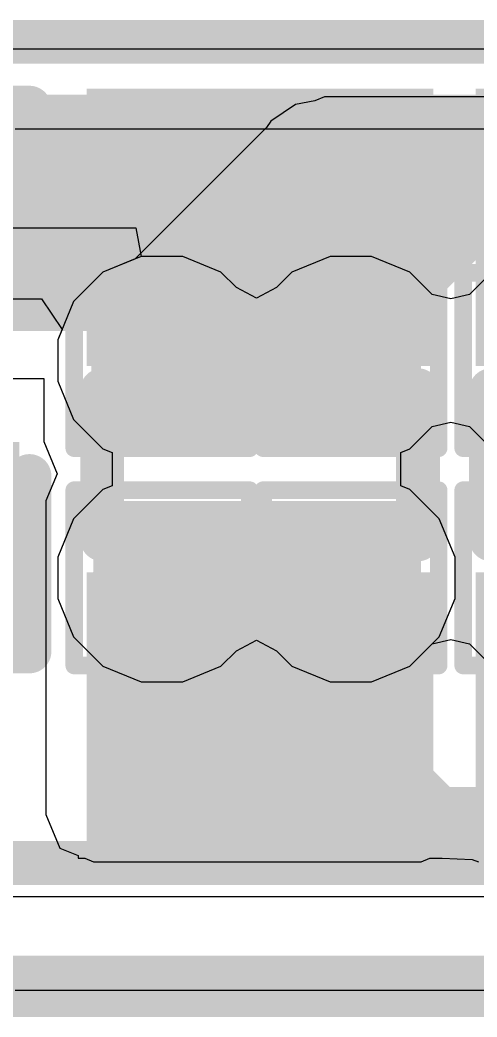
# Model space of a CAD drawing. Header units: inches. Extents: x -6 to 283, y -12 to 154.
# Drawn here: x 20.825 to 22.149, y -11.729 to -8.841 of the extents above; entities that cross this region are included whole.
import ezdxf

# ---------------------------------------------------------------- set-up
doc = ezdxf.new("R2010")
doc.units = ezdxf.units.IN
for name, color, linetype in [('Board Outline', 216, 'Continuous'), ('Bottom Layer', 5, 'Continuous'), ('Bottom Overlay', 54, 'Continuous'), ('Drill Drawing', 1, 'Continuous'), ('GND-1', 16, 'Continuous'), ('GND-2', 90, 'Continuous'), ('GND-3', 216, 'Continuous'), ('GND-4', 54, 'Continuous'), ('PWR-1', 156, 'Continuous'), ('PWR-2', 130, 'Continuous'), ('Signal L1', 76, 'Continuous'), ('Signal L2', 6, 'Continuous'), ('Top Layer', 1, 'Continuous'), ('Top Overlay', 2, 'Continuous'), ('Top Paste', 8, 'Continuous'), ('Top Solder', 216, 'Continuous'), ('Via Holes', 16, 'Continuous')]:
    doc.layers.add(name, color=color, linetype=linetype)

# ---------------------------------------------------------------- blocks, each defined once
blk = doc.blocks.new('0630CDMCCDS_3R3MC_B_181')
at = {"layer": 'Bottom Overlay'}
blk.add_lwpolyline([(3.4999, 3.3, 0.127, 0.127, 0), (-3.4901, 3.3, 0.127, 0.127, 0)], format="xyseb", dxfattribs=at)
blk = doc.blocks.new('IND_0603__1608_M_______196')
at = {"layer": 'Top Layer'}
for points in [[(-1, 0.4), (-0.4, 0.4), (-0.4, -0.4), (-1, -0.4)], [(0.4, 0.4), (1, 0.4), (1, -0.4), (0.4, -0.4)]]:
    blk.add_hatch(color=1, dxfattribs=at).paths.add_polyline_path(points)
at = {"layer": 'Top Paste'}
for points in [[(-1, 0.4), (-0.4, 0.4), (-0.4, -0.4), (-1, -0.4)], [(0.4, 0.4), (1, 0.4), (1, -0.4), (0.4, -0.4)]]:
    blk.add_hatch(color=8, dxfattribs=at).paths.add_polyline_path(points)
at = {"layer": 'Top Solder'}
for points in [[(-1.1016, 0.5016), (-0.2984, 0.5016), (-0.2984, -0.5016), (-1.1016, -0.5016)], [(0.2984, 0.5016), (1.1016, 0.5016), (1.1016, -0.5016), (0.2984, -0.5016)]]:
    blk.add_hatch(color=216, dxfattribs=at).paths.add_polyline_path(points)
at = {"layer": 'Top Overlay'}
for points in [[(-0.2032, 0.4572, 0.127, 0.127, 0), (0.2286, 0.4572, 0.127, 0.127, 0)], [(-0.2032, -0.4572, 0.127, 0.127, 0), (0.2286, -0.4572, 0.127, 0.127, 0)]]:
    blk.add_lwpolyline(points, format="xyseb", dxfattribs=at)
for points in [[(-0.2349, 0.4572, 0.0635, 0.0635, 1), (-0.1714, 0.4572, 0.0635, 0.0635, 1)], [(0.1968, 0.4572, 0.0635, 0.0635, 1), (0.2604, 0.4572, 0.0635, 0.0635, 1)], [(-0.2349, -0.4572, 0.0635, 0.0635, 1), (-0.1714, -0.4572, 0.0635, 0.0635, 1)], [(0.1968, -0.4572, 0.0635, 0.0635, 1), (0.2604, -0.4572, 0.0635, 0.0635, 1)]]:
    blk.add_lwpolyline(points, format="xyseb", close=True, dxfattribs=at)
blk = doc.blocks.new('IND_0603__1608_M_______197')
at = {"layer": 'Top Layer'}
for points in [[(-1, 0.4), (-0.4, 0.4), (-0.4, -0.4), (-1, -0.4)], [(0.4, 0.4), (1, 0.4), (1, -0.4), (0.4, -0.4)]]:
    blk.add_hatch(color=1, dxfattribs=at).paths.add_polyline_path(points)
at = {"layer": 'Top Paste'}
for points in [[(-1, 0.4), (-0.4, 0.4), (-0.4, -0.4), (-1, -0.4)], [(0.4, 0.4), (1, 0.4), (1, -0.4), (0.4, -0.4)]]:
    blk.add_hatch(color=8, dxfattribs=at).paths.add_polyline_path(points)
at = {"layer": 'Top Solder'}
for points in [[(-1.1016, 0.5016), (-0.2984, 0.5016), (-0.2984, -0.5016), (-1.1016, -0.5016)], [(0.2984, 0.5016), (1.1016, 0.5016), (1.1016, -0.5016), (0.2984, -0.5016)]]:
    blk.add_hatch(color=216, dxfattribs=at).paths.add_polyline_path(points)
at = {"layer": 'Top Overlay'}
for points in [[(-0.2032, 0.4572, 0.127, 0.127, 0), (0.2286, 0.4572, 0.127, 0.127, 0)], [(-0.2032, -0.4572, 0.127, 0.127, 0), (0.2286, -0.4572, 0.127, 0.127, 0)]]:
    blk.add_lwpolyline(points, format="xyseb", dxfattribs=at)
for points in [[(-0.2349, 0.4572, 0.0635, 0.0635, 1), (-0.1714, 0.4572, 0.0635, 0.0635, 1)], [(0.1968, 0.4572, 0.0635, 0.0635, 1), (0.2604, 0.4572, 0.0635, 0.0635, 1)], [(-0.2349, -0.4572, 0.0635, 0.0635, 1), (-0.1714, -0.4572, 0.0635, 0.0635, 1)], [(0.1968, -0.4572, 0.0635, 0.0635, 1), (0.2604, -0.4572, 0.0635, 0.0635, 1)]]:
    blk.add_lwpolyline(points, format="xyseb", close=True, dxfattribs=at)
blk = doc.blocks.new('C___0402_242')
at = {"layer": 'Top Layer'}
for points in [[(-0.6985, -0.3175), (-0.6985, 0.3175), (-0.2413, 0.3175), (-0.2413, -0.3175)], [(0.2413, -0.3175), (0.2413, 0.3175), (0.6985, 0.3175), (0.6985, -0.3175)]]:
    blk.add_hatch(color=1, dxfattribs=at).paths.add_polyline_path(points)
at = {"layer": 'Top Paste'}
for points in [[(-0.6985, -0.3175), (-0.6985, 0.3175), (-0.2413, 0.3175), (-0.2413, -0.3175)], [(0.2413, -0.3175), (0.2413, 0.3175), (0.6985, 0.3175), (0.6985, -0.3175)]]:
    blk.add_hatch(color=8, dxfattribs=at).paths.add_polyline_path(points)
at = {"layer": 'Top Solder'}
for points in [[(-0.7585, -0.3775), (-0.7585, 0.3775), (-0.1813, 0.3775), (-0.1813, -0.3775)], [(0.1813, -0.3775), (0.1813, 0.3775), (0.7585, 0.3775), (0.7585, -0.3775)]]:
    blk.add_hatch(color=216, dxfattribs=at).paths.add_polyline_path(points)
at = {"layer": 'Top Overlay'}
for points in [[(-0.7874, 0.4064, 0.127, 0.127, 0), (-0.2794, 0.4064, 0.127, 0.127, 0)], [(-0.7874, 0.4064, 0.127, 0.127, 0), (-0.7874, -0.4064, 0.127, 0.127, 0)], [(0.2794, 0.4064, 0.127, 0.127, 0), (0.7874, 0.4064, 0.127, 0.127, 0)], [(0.7874, 0.4064, 0.127, 0.127, 0), (0.7874, -0.4064, 0.127, 0.127, 0)], [(-0.7874, -0.4064, 0.127, 0.127, 0), (-0.2794, -0.4064, 0.127, 0.127, 0)], [(0.2794, -0.4064, 0.127, 0.127, 0), (0.7874, -0.4064, 0.127, 0.127, 0)]]:
    blk.add_lwpolyline(points, format="xyseb", dxfattribs=at)
for points in [[(-0.8191, 0.4064, 0.0635, 0.0635, 1), (-0.7556, 0.4064, 0.0635, 0.0635, 1)], [(-0.8191, 0.4064, 0.0635, 0.0635, 1), (-0.7556, 0.4064, 0.0635, 0.0635, 1)], [(-0.3111, 0.4064, 0.0635, 0.0635, 1), (-0.2477, 0.4064, 0.0635, 0.0635, 1)], [(0.2477, 0.4064, 0.0635, 0.0635, 1), (0.3111, 0.4064, 0.0635, 0.0635, 1)], [(0.7556, 0.4064, 0.0635, 0.0635, 1), (0.8191, 0.4064, 0.0635, 0.0635, 1)], [(0.7556, 0.4064, 0.0635, 0.0635, 1), (0.8191, 0.4064, 0.0635, 0.0635, 1)], [(-0.8191, -0.4064, 0.0635, 0.0635, 1), (-0.7556, -0.4064, 0.0635, 0.0635, 1)], [(-0.8191, -0.4064, 0.0635, 0.0635, 1), (-0.7556, -0.4064, 0.0635, 0.0635, 1)], [(-0.3111, -0.4064, 0.0635, 0.0635, 1), (-0.2477, -0.4064, 0.0635, 0.0635, 1)], [(0.2477, -0.4064, 0.0635, 0.0635, 1), (0.3111, -0.4064, 0.0635, 0.0635, 1)], [(0.7556, -0.4064, 0.0635, 0.0635, 1), (0.8191, -0.4064, 0.0635, 0.0635, 1)], [(0.7556, -0.4064, 0.0635, 0.0635, 1), (0.8191, -0.4064, 0.0635, 0.0635, 1)]]:
    blk.add_lwpolyline(points, format="xyseb", close=True, dxfattribs=at)

msp = doc.modelspace()

# ---------------------------------------------------------------- hatches: boundary and pattern name
at = {"layer": 'Bottom Layer'}
h = msp.add_hatch(color=5, dxfattribs=at)
edge = h.paths.add_edge_path()
edge.add_arc((21.2366, -9.8276), 0.2, 0, 360)
h = msp.add_hatch(color=5, dxfattribs=at)
edge = h.paths.add_edge_path()
edge.add_arc((21.7838, -9.8276), 0.2, 0, 360)
h = msp.add_hatch(color=5, dxfattribs=at)
edge = h.paths.add_edge_path()
edge.add_arc((21.2366, -10.457), 0.2, 0, 360)
msp.add_hatch(color=5, dxfattribs=at).paths.add_polyline_path([(21.2366, -11.1902), (21.7477, -11.1902), (21.7477, -10.2581), (21.2366, -10.2581)])
h = msp.add_hatch(color=5, dxfattribs=at)
edge = h.paths.add_edge_path()
edge.add_arc((21.7838, -10.457), 0.2, 0, 360)
at = {"layer": 'GND-1'}
h = msp.add_hatch(color=16, dxfattribs=at)
edge = h.paths.add_edge_path()
edge.add_arc((21.2366, -9.8276), 0.2, 0, 360)
h = msp.add_hatch(color=16, dxfattribs=at)
edge = h.paths.add_edge_path()
edge.add_arc((21.7838, -9.8276), 0.2, 0, 360)
h = msp.add_hatch(color=16, dxfattribs=at)
edge = h.paths.add_edge_path()
edge.add_arc((21.2366, -10.457), 0.2, 0, 360)
h = msp.add_hatch(color=16, dxfattribs=at)
edge = h.paths.add_edge_path()
edge.add_arc((21.7838, -10.457), 0.2, 0, 360)
at = {"layer": 'GND-2'}
h = msp.add_hatch(color=90, dxfattribs=at)
edge = h.paths.add_edge_path()
edge.add_arc((21.2366, -9.8276), 0.2, 0, 360)
h = msp.add_hatch(color=90, dxfattribs=at)
edge = h.paths.add_edge_path()
edge.add_arc((21.7838, -9.8276), 0.2, 0, 360)
h = msp.add_hatch(color=90, dxfattribs=at)
edge = h.paths.add_edge_path()
edge.add_arc((21.2366, -10.457), 0.2, 0, 360)
h = msp.add_hatch(color=90, dxfattribs=at)
edge = h.paths.add_edge_path()
edge.add_arc((21.7838, -10.457), 0.2, 0, 360)
at = {"layer": 'GND-3'}
h = msp.add_hatch(color=216, dxfattribs=at)
edge = h.paths.add_edge_path()
edge.add_arc((21.2366, -9.8276), 0.2, 0, 360)
h = msp.add_hatch(color=216, dxfattribs=at)
edge = h.paths.add_edge_path()
edge.add_arc((21.7838, -9.8276), 0.2, 0, 360)
h = msp.add_hatch(color=216, dxfattribs=at)
edge = h.paths.add_edge_path()
edge.add_arc((21.2366, -10.457), 0.2, 0, 360)
h = msp.add_hatch(color=216, dxfattribs=at)
edge = h.paths.add_edge_path()
edge.add_arc((21.7838, -10.457), 0.2, 0, 360)
at = {"layer": 'GND-4'}
h = msp.add_hatch(color=54, dxfattribs=at)
edge = h.paths.add_edge_path()
edge.add_arc((21.2366, -9.8276), 0.2, 0, 360)
h = msp.add_hatch(color=54, dxfattribs=at)
edge = h.paths.add_edge_path()
edge.add_arc((21.7838, -9.8276), 0.2, 0, 360)
h = msp.add_hatch(color=54, dxfattribs=at)
edge = h.paths.add_edge_path()
edge.add_arc((21.2366, -10.457), 0.2, 0, 360)
h = msp.add_hatch(color=54, dxfattribs=at)
edge = h.paths.add_edge_path()
edge.add_arc((21.7838, -10.457), 0.2, 0, 360)
at = {"layer": 'PWR-1'}
h = msp.add_hatch(color=156, dxfattribs=at)
edge = h.paths.add_edge_path()
edge.add_arc((21.2366, -9.8276), 0.2, 0, 360)
h = msp.add_hatch(color=156, dxfattribs=at)
edge = h.paths.add_edge_path()
edge.add_arc((21.7838, -9.8276), 0.2, 0, 360)
h = msp.add_hatch(color=156, dxfattribs=at)
edge = h.paths.add_edge_path()
edge.add_arc((21.2366, -10.457), 0.2, 0, 360)
h = msp.add_hatch(color=156, dxfattribs=at)
edge = h.paths.add_edge_path()
edge.add_arc((21.7838, -10.457), 0.2, 0, 360)
at = {"layer": 'PWR-2'}
h = msp.add_hatch(color=130, dxfattribs=at)
edge = h.paths.add_edge_path()
edge.add_arc((21.2366, -9.8276), 0.2, 0, 360)
h = msp.add_hatch(color=130, dxfattribs=at)
edge = h.paths.add_edge_path()
edge.add_arc((21.7838, -9.8276), 0.2, 0, 360)
h = msp.add_hatch(color=130, dxfattribs=at)
edge = h.paths.add_edge_path()
edge.add_arc((21.2366, -10.457), 0.2, 0, 360)
h = msp.add_hatch(color=130, dxfattribs=at)
edge = h.paths.add_edge_path()
edge.add_arc((21.7838, -10.457), 0.2, 0, 360)
at = {"layer": 'Signal L1'}
h = msp.add_hatch(color=76, dxfattribs=at)
edge = h.paths.add_edge_path()
edge.add_arc((21.2366, -9.8276), 0.2, 0, 360)
h = msp.add_hatch(color=76, dxfattribs=at)
edge = h.paths.add_edge_path()
edge.add_arc((21.7838, -9.8276), 0.2, 0, 360)
h = msp.add_hatch(color=76, dxfattribs=at)
edge = h.paths.add_edge_path()
edge.add_arc((21.2366, -10.457), 0.2, 0, 360)
h = msp.add_hatch(color=76, dxfattribs=at)
edge = h.paths.add_edge_path()
edge.add_arc((21.7838, -10.457), 0.2, 0, 360)
at = {"layer": 'Signal L2'}
for points in [[(22.0946, -9.4053), (21.891, -9.2016), (21.3464, -9.7462), (21.5501, -9.9499)], [(21.7076, -9.4546), (25.5573, -9.4546), (25.5573, -9.201), (21.7076, -9.201)], [(21.2573, -10.0273), (21.8046, -10.0273), (21.8046, -9.7057), (21.2573, -9.7057)]]:
    msp.add_hatch(color=6, dxfattribs=at).paths.add_polyline_path(points)
h = msp.add_hatch(color=6, dxfattribs=at)
edge = h.paths.add_edge_path()
edge.add_arc((21.2366, -9.8276), 0.2, 0, 360)
h = msp.add_hatch(color=6, dxfattribs=at)
edge = h.paths.add_edge_path()
edge.add_arc((21.7838, -9.8276), 0.2, 0, 360)
h = msp.add_hatch(color=6, dxfattribs=at)
edge = h.paths.add_edge_path()
edge.add_arc((21.2366, -10.457), 0.2, 0, 360)
h = msp.add_hatch(color=6, dxfattribs=at)
edge = h.paths.add_edge_path()
edge.add_arc((21.7838, -10.457), 0.2, 0, 360)
at = {"layer": 'Top Layer'}
for points in [[(19.8364, -9.7423), (21.9869, -9.7423), (21.9869, -9.1423), (19.8364, -9.1423)], [(21.9868, -9.1423), (21.032, -9.1423), (21.032, -10.0625), (21.9868, -10.0625)], [(21.0383, -11.1423), (21.9868, -11.1423), (21.9868, -10.2344), (21.0383, -10.2344)]]:
    msp.add_hatch(color=1, dxfattribs=at).paths.add_polyline_path(points)
h = msp.add_hatch(color=1, dxfattribs=at)
edge = h.paths.add_edge_path()
edge.add_arc((21.2366, -9.8276), 0.2, 0, 360)
h = msp.add_hatch(color=1, dxfattribs=at)
edge = h.paths.add_edge_path()
edge.add_arc((21.7838, -9.8276), 0.2, 0, 360)
h = msp.add_hatch(color=1, dxfattribs=at)
edge = h.paths.add_edge_path()
edge.add_arc((21.2366, -10.457), 0.2, 0, 360)
h = msp.add_hatch(color=1, dxfattribs=at)
edge = h.paths.add_edge_path()
edge.add_arc((21.7838, -10.457), 0.2, 0, 360)
at = {"layer": 'Via Holes'}
h = msp.add_hatch(color=7, dxfattribs=at)
edge = h.paths.add_edge_path()
edge.add_arc((21.2366, -9.8276), 0.1, 0, 360)
h = msp.add_hatch(color=7, dxfattribs=at)
edge = h.paths.add_edge_path()
edge.add_arc((21.7838, -9.8276), 0.1, 0, 360)
h = msp.add_hatch(color=7, dxfattribs=at)
edge = h.paths.add_edge_path()
edge.add_arc((21.2366, -10.457), 0.1, 0, 360)
h = msp.add_hatch(color=7, dxfattribs=at)
edge = h.paths.add_edge_path()
edge.add_arc((21.7838, -10.457), 0.1, 0, 360)

# ---------------------------------------------------------------- linework, layer by layer
at = {"layer": 'Board Outline'}
msp.add_lwpolyline([(12.0364, -11.6401, 0.1778, 0.1778, 0), (75.4223, -11.6401, 0.1778, 0.1778, 0)], format="xyseb", dxfattribs=at)
at = {"layer": 'Bottom Layer'}
for p, q in [((23.3589, -9.1572), (20.8116, -9.1572)), ((20.8116, -11.6508), (23.3589, -11.6508))]:
    msp.add_line(p, q, dxfattribs=at)
for points in [[(21.2366, -11.0743, 0.254, 0.254, 0), (21.2366, -10.457, 0.254, 0.254, 0)], [(21.7838, -10.8236, 0.254, 0.254, 0), (21.7838, -10.457, 0.254, 0.254, 0)], [(21.2512, -10.8236, 0.254, 0.254, 0), (21.7331, -10.8236, 0.254, 0.254, 0)], [(21.7838, -10.9563, 0.254, 0.254, 0), (21.7838, -10.8236, 0.254, 0.254, 0)], [(21.7838, -10.9563, 0.254, 0.254, 0), (22.0178, -11.1902, 0.254, 0.254, 0)], [(21.2366, -11.0743, 0.254, 0.254, 0), (21.3525, -11.1902, 0.254, 0.254, 0)], [(21.3525, -11.1902, 0.254, 0.254, 0), (22.0178, -11.1902, 0.254, 0.254, 0)], [(22.0178, -11.1902, 0.254, 0.254, 0), (26.4707, -11.1902, 0.254, 0.254, 0)]]:
    msp.add_lwpolyline(points, format="xyseb", dxfattribs=at)
for points in [[(21.1731, -10.457, 0.127, 0.127, 1), (21.3001, -10.457, 0.127, 0.127, 1)], [(21.7203, -10.457, 0.127, 0.127, 1), (21.8473, -10.457, 0.127, 0.127, 1)], [(21.1877, -10.8236, 0.127, 0.127, 1), (21.3147, -10.8236, 0.127, 0.127, 1)], [(21.6696, -10.8236, 0.127, 0.127, 1), (21.7966, -10.8236, 0.127, 0.127, 1)], [(21.7203, -10.8236, 0.127, 0.127, 1), (21.8473, -10.8236, 0.127, 0.127, 1)], [(21.7203, -10.8236, 0.127, 0.127, 1), (21.8473, -10.8236, 0.127, 0.127, 1)], [(21.7203, -10.9563, 0.127, 0.127, 1), (21.8473, -10.9563, 0.127, 0.127, 1)], [(21.7203, -10.9563, 0.127, 0.127, 1), (21.8473, -10.9563, 0.127, 0.127, 1)], [(21.1731, -11.0743, 0.127, 0.127, 1), (21.3001, -11.0743, 0.127, 0.127, 1)], [(21.1731, -11.0743, 0.127, 0.127, 1), (21.3001, -11.0743, 0.127, 0.127, 1)], [(21.289, -11.1902, 0.127, 0.127, 1), (21.416, -11.1902, 0.127, 0.127, 1)], [(21.289, -11.1902, 0.127, 0.127, 1), (21.416, -11.1902, 0.127, 0.127, 1)], [(21.9543, -11.1902, 0.127, 0.127, 1), (22.0813, -11.1902, 0.127, 0.127, 1)], [(21.9543, -11.1902, 0.127, 0.127, 1), (22.0813, -11.1902, 0.127, 0.127, 1)], [(21.9543, -11.1902, 0.127, 0.127, 1), (22.0813, -11.1902, 0.127, 0.127, 1)]]:
    msp.add_lwpolyline(points, format="xyseb", close=True, dxfattribs=at)
at = {"layer": 'Drill Drawing'}
for points in [[(20.9826, -9.5736, 0.0508, 0.0508, 0), (21.4906, -9.5736, 0.0508, 0.0508, 0)], [(20.9826, -10.0816, 0.0508, 0.0508, 0), (20.9826, -9.5736, 0.0508, 0.0508, 0)], [(21.4906, -10.0816, 0.0508, 0.0508, 0), (21.4906, -9.5736, 0.0508, 0.0508, 0)], [(21.5298, -9.5736, 0.0508, 0.0508, 0), (22.0378, -9.5736, 0.0508, 0.0508, 0)], [(21.5298, -10.0816, 0.0508, 0.0508, 0), (21.5298, -9.5736, 0.0508, 0.0508, 0)], [(22.0378, -10.0816, 0.0508, 0.0508, 0), (22.0378, -9.5736, 0.0508, 0.0508, 0)], [(22.1088, -9.5736, 0.0508, 0.0508, 0), (22.6168, -9.5736, 0.0508, 0.0508, 0)], [(22.1088, -10.0816, 0.0508, 0.0508, 0), (22.1088, -9.5736, 0.0508, 0.0508, 0)], [(20.9826, -10.0816, 0.0508, 0.0508, 0), (21.4906, -10.0816, 0.0508, 0.0508, 0)], [(21.5298, -10.0816, 0.0508, 0.0508, 0), (22.0378, -10.0816, 0.0508, 0.0508, 0)], [(22.1088, -10.0816, 0.0508, 0.0508, 0), (22.6168, -10.0816, 0.0508, 0.0508, 0)], [(20.9826, -10.203, 0.0508, 0.0508, 0), (21.4906, -10.203, 0.0508, 0.0508, 0)], [(20.9826, -10.711, 0.0508, 0.0508, 0), (20.9826, -10.203, 0.0508, 0.0508, 0)], [(21.4906, -10.711, 0.0508, 0.0508, 0), (21.4906, -10.203, 0.0508, 0.0508, 0)], [(21.5298, -10.203, 0.0508, 0.0508, 0), (22.0378, -10.203, 0.0508, 0.0508, 0)], [(21.5298, -10.711, 0.0508, 0.0508, 0), (21.5298, -10.203, 0.0508, 0.0508, 0)], [(22.0378, -10.711, 0.0508, 0.0508, 0), (22.0378, -10.203, 0.0508, 0.0508, 0)], [(22.1088, -10.203, 0.0508, 0.0508, 0), (22.6168, -10.203, 0.0508, 0.0508, 0)], [(22.1088, -10.711, 0.0508, 0.0508, 0), (22.1088, -10.203, 0.0508, 0.0508, 0)], [(20.9826, -10.711, 0.0508, 0.0508, 0), (21.4906, -10.711, 0.0508, 0.0508, 0)], [(21.5298, -10.711, 0.0508, 0.0508, 0), (22.0378, -10.711, 0.0508, 0.0508, 0)], [(22.1088, -10.711, 0.0508, 0.0508, 0), (22.6168, -10.711, 0.0508, 0.0508, 0)]]:
    msp.add_lwpolyline(points, format="xyseb", dxfattribs=at)
for points in [[(20.9699, -9.5736, 0.0254, 0.0254, 1), (20.9953, -9.5736, 0.0254, 0.0254, 1)], [(20.9699, -9.5736, 0.0254, 0.0254, 1), (20.9953, -9.5736, 0.0254, 0.0254, 1)], [(21.4779, -9.5736, 0.0254, 0.0254, 1), (21.5033, -9.5736, 0.0254, 0.0254, 1)], [(21.4779, -9.5736, 0.0254, 0.0254, 1), (21.5033, -9.5736, 0.0254, 0.0254, 1)], [(21.5171, -9.5736, 0.0254, 0.0254, 1), (21.5425, -9.5736, 0.0254, 0.0254, 1)], [(21.5171, -9.5736, 0.0254, 0.0254, 1), (21.5425, -9.5736, 0.0254, 0.0254, 1)], [(22.0251, -9.5736, 0.0254, 0.0254, 1), (22.0505, -9.5736, 0.0254, 0.0254, 1)], [(22.0251, -9.5736, 0.0254, 0.0254, 1), (22.0505, -9.5736, 0.0254, 0.0254, 1)], [(22.0961, -9.5736, 0.0254, 0.0254, 1), (22.1215, -9.5736, 0.0254, 0.0254, 1)], [(22.0961, -9.5736, 0.0254, 0.0254, 1), (22.1215, -9.5736, 0.0254, 0.0254, 1)], [(20.9699, -10.0816, 0.0254, 0.0254, 1), (20.9953, -10.0816, 0.0254, 0.0254, 1)], [(20.9699, -10.0816, 0.0254, 0.0254, 1), (20.9953, -10.0816, 0.0254, 0.0254, 1)], [(21.4779, -10.0816, 0.0254, 0.0254, 1), (21.5033, -10.0816, 0.0254, 0.0254, 1)], [(21.4779, -10.0816, 0.0254, 0.0254, 1), (21.5033, -10.0816, 0.0254, 0.0254, 1)], [(21.5171, -10.0816, 0.0254, 0.0254, 1), (21.5425, -10.0816, 0.0254, 0.0254, 1)], [(21.5171, -10.0816, 0.0254, 0.0254, 1), (21.5425, -10.0816, 0.0254, 0.0254, 1)], [(22.0251, -10.0816, 0.0254, 0.0254, 1), (22.0505, -10.0816, 0.0254, 0.0254, 1)], [(22.0251, -10.0816, 0.0254, 0.0254, 1), (22.0505, -10.0816, 0.0254, 0.0254, 1)], [(22.0961, -10.0816, 0.0254, 0.0254, 1), (22.1215, -10.0816, 0.0254, 0.0254, 1)], [(22.0961, -10.0816, 0.0254, 0.0254, 1), (22.1215, -10.0816, 0.0254, 0.0254, 1)], [(20.9699, -10.203, 0.0254, 0.0254, 1), (20.9953, -10.203, 0.0254, 0.0254, 1)], [(20.9699, -10.203, 0.0254, 0.0254, 1), (20.9953, -10.203, 0.0254, 0.0254, 1)], [(21.4779, -10.203, 0.0254, 0.0254, 1), (21.5033, -10.203, 0.0254, 0.0254, 1)], [(21.4779, -10.203, 0.0254, 0.0254, 1), (21.5033, -10.203, 0.0254, 0.0254, 1)], [(21.5171, -10.203, 0.0254, 0.0254, 1), (21.5425, -10.203, 0.0254, 0.0254, 1)], [(21.5171, -10.203, 0.0254, 0.0254, 1), (21.5425, -10.203, 0.0254, 0.0254, 1)], [(22.0251, -10.203, 0.0254, 0.0254, 1), (22.0505, -10.203, 0.0254, 0.0254, 1)], [(22.0251, -10.203, 0.0254, 0.0254, 1), (22.0505, -10.203, 0.0254, 0.0254, 1)], [(22.0961, -10.203, 0.0254, 0.0254, 1), (22.1215, -10.203, 0.0254, 0.0254, 1)], [(22.0961, -10.203, 0.0254, 0.0254, 1), (22.1215, -10.203, 0.0254, 0.0254, 1)], [(20.9699, -10.711, 0.0254, 0.0254, 1), (20.9953, -10.711, 0.0254, 0.0254, 1)], [(20.9699, -10.711, 0.0254, 0.0254, 1), (20.9953, -10.711, 0.0254, 0.0254, 1)], [(21.4779, -10.711, 0.0254, 0.0254, 1), (21.5033, -10.711, 0.0254, 0.0254, 1)], [(21.4779, -10.711, 0.0254, 0.0254, 1), (21.5033, -10.711, 0.0254, 0.0254, 1)], [(21.5171, -10.711, 0.0254, 0.0254, 1), (21.5425, -10.711, 0.0254, 0.0254, 1)], [(21.5171, -10.711, 0.0254, 0.0254, 1), (21.5425, -10.711, 0.0254, 0.0254, 1)], [(22.0251, -10.711, 0.0254, 0.0254, 1), (22.0505, -10.711, 0.0254, 0.0254, 1)], [(22.0251, -10.711, 0.0254, 0.0254, 1), (22.0505, -10.711, 0.0254, 0.0254, 1)], [(22.0961, -10.711, 0.0254, 0.0254, 1), (22.1215, -10.711, 0.0254, 0.0254, 1)], [(22.0961, -10.711, 0.0254, 0.0254, 1), (22.1215, -10.711, 0.0254, 0.0254, 1)]]:
    msp.add_lwpolyline(points, format="xyseb", close=True, dxfattribs=at)
at = {"layer": 'GND-1'}
for p, q in [((21.1766, -9.526), (21.0658, -9.5719)), ((21.2966, -9.526), (21.1766, -9.526)), ((21.4075, -9.5719), (21.2966, -9.526)), ((21.7239, -9.526), (21.613, -9.5719)), ((21.8438, -9.526), (21.7239, -9.526)), ((21.9547, -9.5719), (21.8438, -9.526)), ((21.0658, -9.5719), (20.9809, -9.6567)), ((21.4522, -9.6166), (21.4075, -9.5719)), ((21.613, -9.5719), (21.5683, -9.6166)), ((22.0193, -9.6365), (21.9547, -9.5719)), ((22.1919, -9.5719), (22.1274, -9.6365)), ((21.5102, -9.6473), (21.4522, -9.6166)), ((21.5683, -9.6166), (21.5102, -9.6473)), ((22.0733, -9.6489), (22.0193, -9.6365)), ((22.1274, -9.6365), (22.0733, -9.6489)), ((20.9809, -9.6567), (20.935, -9.7676)), ((20.935, -9.7676), (20.935, -9.8876)), ((20.935, -9.8876), (20.9809, -9.9984)), ((20.9809, -9.9984), (21.0658, -10.0833)), ((21.0658, -10.0833), (21.0921, -10.0942)), ((21.0921, -10.0942), (21.0921, -10.1904)), ((21.0921, -10.1904), (21.0658, -10.2013)), ((21.0658, -10.2013), (20.9809, -10.2862)), ((20.9809, -10.2862), (20.935, -10.397)), ((20.935, -10.397), (20.935, -10.517)), ((20.935, -10.517), (20.9809, -10.6279)), ((20.9809, -10.6279), (21.0658, -10.7127)), ((21.4522, -10.668), (21.5102, -10.6373)), ((21.5102, -10.6373), (21.5683, -10.668)), ((21.9547, -10.7127), (22.0193, -10.6481)), ((22.0193, -10.6481), (22.0733, -10.6357)), ((22.0733, -10.6357), (22.1274, -10.6481)), ((22.1274, -10.6481), (22.1919, -10.7127)), ((21.4075, -10.7127), (21.4522, -10.668)), ((21.5683, -10.668), (21.613, -10.7127)), ((21.0658, -10.7127), (21.1766, -10.7586)), ((21.2966, -10.7586), (21.4075, -10.7127)), ((21.613, -10.7127), (21.7239, -10.7586)), ((21.8438, -10.7586), (21.9547, -10.7127)), ((21.1766, -10.7586), (21.2966, -10.7586)), ((21.7239, -10.7586), (21.8438, -10.7586)), ((35.9919, -11.3812), (12.0364, -11.3812))]:
    msp.add_line(p, q, dxfattribs=at)
at = {"layer": 'GND-2'}
for p, q in [((21.1766, -9.526), (21.0658, -9.5719)), ((21.2966, -9.526), (21.1766, -9.526)), ((21.4075, -9.5719), (21.2966, -9.526)), ((21.7239, -9.526), (21.613, -9.5719)), ((21.8438, -9.526), (21.7239, -9.526)), ((21.9547, -9.5719), (21.8438, -9.526)), ((21.0658, -9.5719), (20.9809, -9.6567)), ((21.4522, -9.6166), (21.4075, -9.5719)), ((21.613, -9.5719), (21.5683, -9.6166)), ((22.0193, -9.6365), (21.9547, -9.5719)), ((22.1919, -9.5719), (22.1274, -9.6365)), ((21.5102, -9.6473), (21.4522, -9.6166)), ((21.5683, -9.6166), (21.5102, -9.6473)), ((22.0733, -9.6489), (22.0193, -9.6365)), ((22.1274, -9.6365), (22.0733, -9.6489)), ((20.9809, -9.6567), (20.935, -9.7676)), ((20.935, -9.7676), (20.935, -9.8876)), ((20.935, -9.8876), (20.9809, -9.9984)), ((20.9809, -9.9984), (21.0658, -10.0833)), ((21.0658, -10.0833), (21.0921, -10.0942)), ((21.0921, -10.0942), (21.0921, -10.1904)), ((21.0921, -10.1904), (21.0658, -10.2013)), ((21.0658, -10.2013), (20.9809, -10.2862)), ((20.9809, -10.2862), (20.935, -10.397)), ((20.935, -10.397), (20.935, -10.517)), ((20.935, -10.517), (20.9809, -10.6279)), ((20.9809, -10.6279), (21.0658, -10.7127)), ((21.4522, -10.668), (21.5102, -10.6373)), ((21.5102, -10.6373), (21.5683, -10.668)), ((21.9547, -10.7127), (22.0193, -10.6481)), ((22.0193, -10.6481), (22.0733, -10.6357)), ((22.0733, -10.6357), (22.1274, -10.6481)), ((22.1274, -10.6481), (22.1919, -10.7127)), ((21.4075, -10.7127), (21.4522, -10.668)), ((21.5683, -10.668), (21.613, -10.7127)), ((21.0658, -10.7127), (21.1766, -10.7586)), ((21.2966, -10.7586), (21.4075, -10.7127)), ((21.613, -10.7127), (21.7239, -10.7586)), ((21.8438, -10.7586), (21.9547, -10.7127)), ((21.1766, -10.7586), (21.2966, -10.7586)), ((21.7239, -10.7586), (21.8438, -10.7586)), ((35.9919, -11.3812), (12.0364, -11.3812))]:
    msp.add_line(p, q, dxfattribs=at)
at = {"layer": 'GND-3'}
for p, q in [((21.1766, -9.526), (21.0658, -9.5719)), ((21.2966, -9.526), (21.1766, -9.526)), ((21.4075, -9.5719), (21.2966, -9.526)), ((21.7239, -9.526), (21.613, -9.5719)), ((21.8438, -9.526), (21.7239, -9.526)), ((21.9547, -9.5719), (21.8438, -9.526)), ((21.0658, -9.5719), (20.9809, -9.6567)), ((21.4522, -9.6166), (21.4075, -9.5719)), ((21.613, -9.5719), (21.5683, -9.6166)), ((22.0193, -9.6365), (21.9547, -9.5719)), ((22.1919, -9.5719), (22.1274, -9.6365)), ((21.5102, -9.6473), (21.4522, -9.6166)), ((21.5683, -9.6166), (21.5102, -9.6473)), ((22.0733, -9.6489), (22.0193, -9.6365)), ((22.1274, -9.6365), (22.0733, -9.6489)), ((20.9809, -9.6567), (20.935, -9.7676)), ((20.935, -9.7676), (20.935, -9.8876)), ((20.935, -9.8876), (20.9809, -9.9984)), ((20.9809, -9.9984), (21.0658, -10.0833)), ((21.0658, -10.0833), (21.0921, -10.0942)), ((21.0921, -10.0942), (21.0921, -10.1904)), ((21.0921, -10.1904), (21.0658, -10.2013)), ((21.0658, -10.2013), (20.9809, -10.2862)), ((20.9809, -10.2862), (20.935, -10.397)), ((20.935, -10.397), (20.935, -10.517)), ((20.935, -10.517), (20.9809, -10.6279)), ((20.9809, -10.6279), (21.0658, -10.7127)), ((21.4522, -10.668), (21.5102, -10.6373)), ((21.5102, -10.6373), (21.5683, -10.668)), ((21.9547, -10.7127), (22.0193, -10.6481)), ((22.0193, -10.6481), (22.0733, -10.6357)), ((22.0733, -10.6357), (22.1274, -10.6481)), ((22.1274, -10.6481), (22.1919, -10.7127)), ((21.4075, -10.7127), (21.4522, -10.668)), ((21.5683, -10.668), (21.613, -10.7127)), ((21.0658, -10.7127), (21.1766, -10.7586)), ((21.2966, -10.7586), (21.4075, -10.7127)), ((21.613, -10.7127), (21.7239, -10.7586)), ((21.8438, -10.7586), (21.9547, -10.7127)), ((21.1766, -10.7586), (21.2966, -10.7586)), ((21.7239, -10.7586), (21.8438, -10.7586)), ((35.9919, -11.3812), (12.0364, -11.3812))]:
    msp.add_line(p, q, dxfattribs=at)
at = {"layer": 'GND-4'}
for p, q in [((21.1766, -9.526), (21.0658, -9.5719)), ((21.2966, -9.526), (21.1766, -9.526)), ((21.4075, -9.5719), (21.2966, -9.526)), ((21.7239, -9.526), (21.613, -9.5719)), ((21.8438, -9.526), (21.7239, -9.526)), ((21.9547, -9.5719), (21.8438, -9.526)), ((21.0658, -9.5719), (20.9809, -9.6567)), ((21.4522, -9.6166), (21.4075, -9.5719)), ((21.613, -9.5719), (21.5683, -9.6166)), ((22.0193, -9.6365), (21.9547, -9.5719)), ((22.1919, -9.5719), (22.1274, -9.6365)), ((21.5102, -9.6473), (21.4522, -9.6166)), ((21.5683, -9.6166), (21.5102, -9.6473)), ((22.0733, -9.6489), (22.0193, -9.6365)), ((22.1274, -9.6365), (22.0733, -9.6489)), ((20.9809, -9.6567), (20.935, -9.7676)), ((20.935, -9.7676), (20.935, -9.8876)), ((20.935, -9.8876), (20.9809, -9.9984)), ((20.9809, -9.9984), (21.0658, -10.0833)), ((21.0658, -10.0833), (21.0921, -10.0942)), ((21.0921, -10.0942), (21.0921, -10.1904)), ((21.0921, -10.1904), (21.0658, -10.2013)), ((21.0658, -10.2013), (20.9809, -10.2862)), ((20.9809, -10.2862), (20.935, -10.397)), ((20.935, -10.397), (20.935, -10.517)), ((20.935, -10.517), (20.9809, -10.6279)), ((20.9809, -10.6279), (21.0658, -10.7127)), ((21.4522, -10.668), (21.5102, -10.6373)), ((21.5102, -10.6373), (21.5683, -10.668)), ((21.9547, -10.7127), (22.0193, -10.6481)), ((22.0193, -10.6481), (22.0733, -10.6357)), ((22.0733, -10.6357), (22.1274, -10.6481)), ((22.1274, -10.6481), (22.1919, -10.7127)), ((21.4075, -10.7127), (21.4522, -10.668)), ((21.5683, -10.668), (21.613, -10.7127)), ((21.0658, -10.7127), (21.1766, -10.7586)), ((21.2966, -10.7586), (21.4075, -10.7127)), ((21.613, -10.7127), (21.7239, -10.7586)), ((21.8438, -10.7586), (21.9547, -10.7127)), ((21.1766, -10.7586), (21.2966, -10.7586)), ((21.7239, -10.7586), (21.8438, -10.7586)), ((35.9919, -11.3812), (12.0364, -11.3812))]:
    msp.add_line(p, q, dxfattribs=at)
at = {"layer": 'PWR-1'}
for p, q in [((24.9219, -8.9256), (18.6233, -8.9256)), ((18.7306, -9.4435), (21.1611, -9.4435)), ((21.1611, -9.4435), (21.1766, -9.526)), ((21.1766, -9.526), (21.0658, -9.5719)), ((21.0658, -9.5719), (20.9809, -9.6567)), ((20.9809, -9.6567), (20.935, -9.7676)), ((20.935, -9.7676), (20.935, -9.8876)), ((20.935, -9.8876), (20.9809, -9.9984)), ((20.9809, -9.9984), (21.0658, -10.0833)), ((21.0658, -10.0833), (21.0921, -10.0942)), ((21.0921, -10.0942), (21.0921, -10.1904)), ((21.0921, -10.1904), (21.0658, -10.2013)), ((21.0658, -10.2013), (20.9809, -10.2862)), ((20.9809, -10.2862), (20.935, -10.397)), ((20.935, -10.397), (20.935, -10.517)), ((20.935, -10.517), (20.9809, -10.6279)), ((20.9809, -10.6279), (21.0658, -10.7127)), ((21.4522, -10.668), (21.5102, -10.6373)), ((21.5102, -10.6373), (21.5683, -10.668)), ((21.9547, -10.7127), (22.0193, -10.6481)), ((22.0193, -10.6481), (22.0733, -10.6357)), ((22.0733, -10.6357), (22.1274, -10.6481)), ((22.1274, -10.6481), (22.1919, -10.7127)), ((21.4075, -10.7127), (21.4522, -10.668)), ((21.5683, -10.668), (21.613, -10.7127)), ((21.0658, -10.7127), (21.1766, -10.7586)), ((21.2966, -10.7586), (21.4075, -10.7127)), ((21.613, -10.7127), (21.7239, -10.7586)), ((21.8438, -10.7586), (21.9547, -10.7127)), ((21.1766, -10.7586), (21.2966, -10.7586)), ((21.7239, -10.7586), (21.8438, -10.7586)), ((35.9919, -11.3812), (12.0364, -11.3812))]:
    msp.add_line(p, q, dxfattribs=at)
msp.add_lwpolyline([(18.6233, -9.1845, 0.254, 0.254, 0), (22.5771, -9.1845, 0.254, 0.254, 0)], format="xyseb", dxfattribs=at)
at = {"layer": 'PWR-2'}
for p, q in [((21.1766, -9.526), (21.0658, -9.5719)), ((21.2966, -9.526), (21.1766, -9.526)), ((21.4075, -9.5719), (21.2966, -9.526)), ((21.7239, -9.526), (21.613, -9.5719)), ((21.8438, -9.526), (21.7239, -9.526)), ((21.9547, -9.5719), (21.8438, -9.526)), ((21.0658, -9.5719), (20.9809, -9.6567)), ((21.4522, -9.6166), (21.4075, -9.5719)), ((21.613, -9.5719), (21.5683, -9.6166)), ((22.0193, -9.6365), (21.9547, -9.5719)), ((22.1919, -9.5719), (22.1274, -9.6365)), ((21.5102, -9.6473), (21.4522, -9.6166)), ((21.5683, -9.6166), (21.5102, -9.6473)), ((22.0733, -9.6489), (22.0193, -9.6365)), ((22.1274, -9.6365), (22.0733, -9.6489)), ((20.9809, -9.6567), (20.935, -9.7676)), ((20.935, -9.7676), (20.935, -9.8876)), ((20.935, -9.8876), (20.9809, -9.9984)), ((20.9809, -9.9984), (21.0658, -10.0833)), ((21.9547, -10.0833), (22.0192, -10.0187)), ((22.0192, -10.0187), (22.0733, -10.0062)), ((22.0733, -10.0062), (22.1274, -10.0187)), ((22.1274, -10.0187), (22.1919, -10.0833)), ((21.0658, -10.0833), (21.0921, -10.0942)), ((21.0921, -10.0942), (21.0921, -10.1904)), ((21.9283, -10.0942), (21.9547, -10.0833)), ((21.9283, -10.1904), (21.9283, -10.0942)), ((21.0921, -10.1904), (21.0658, -10.2013)), ((21.9547, -10.2013), (21.9283, -10.1904)), ((21.0658, -10.2013), (20.9809, -10.2862)), ((22.0395, -10.2862), (21.9547, -10.2013)), ((20.9809, -10.2862), (20.935, -10.397)), ((22.0854, -10.397), (22.0395, -10.2862)), ((20.935, -10.397), (20.935, -10.517)), ((22.0854, -10.517), (22.0854, -10.397)), ((20.935, -10.517), (20.9809, -10.6279)), ((22.0395, -10.6279), (22.0854, -10.517)), ((20.9809, -10.6279), (21.0658, -10.7127)), ((21.4522, -10.668), (21.5102, -10.6373)), ((21.5102, -10.6373), (21.5683, -10.668)), ((21.9547, -10.7127), (22.0395, -10.6279)), ((21.4075, -10.7127), (21.4522, -10.668)), ((21.5683, -10.668), (21.613, -10.7127)), ((21.0658, -10.7127), (21.1766, -10.7586)), ((21.2966, -10.7586), (21.4075, -10.7127)), ((21.613, -10.7127), (21.7239, -10.7586)), ((21.8438, -10.7586), (21.9547, -10.7127)), ((21.1766, -10.7586), (21.2966, -10.7586)), ((21.7239, -10.7586), (21.8438, -10.7586)), ((35.9919, -11.3812), (12.0364, -11.3812))]:
    msp.add_line(p, q, dxfattribs=at)
at = {"layer": 'Signal L1'}
for p, q in [((19.0008, -9.6489), (20.888, -9.6489)), ((20.888, -9.6489), (20.9474, -9.7378)), ((20.9474, -9.7378), (20.935, -9.7676)), ((20.935, -9.7676), (20.935, -9.8876)), ((20.935, -9.8876), (20.9809, -9.9984)), ((20.9809, -9.9984), (21.0658, -10.0833)), ((21.0658, -10.0833), (21.0921, -10.0942)), ((21.0921, -10.0942), (21.0921, -10.1904)), ((21.0921, -10.1904), (21.0658, -10.2013)), ((21.0658, -10.2013), (20.9809, -10.2862)), ((20.9809, -10.2862), (20.935, -10.397)), ((20.935, -10.397), (20.935, -10.517)), ((20.935, -10.517), (20.9809, -10.6279)), ((20.9809, -10.6279), (21.0658, -10.7127)), ((21.4522, -10.668), (21.5102, -10.6373)), ((21.5102, -10.6373), (21.5683, -10.668)), ((21.9547, -10.7127), (22.0193, -10.6481)), ((22.0193, -10.6481), (22.0733, -10.6357)), ((22.0733, -10.6357), (22.1274, -10.6481)), ((22.1274, -10.6481), (22.1919, -10.7127)), ((21.4075, -10.7127), (21.4522, -10.668)), ((21.5683, -10.668), (21.613, -10.7127)), ((21.0658, -10.7127), (21.1766, -10.7586)), ((21.2966, -10.7586), (21.4075, -10.7127)), ((21.613, -10.7127), (21.7239, -10.7586)), ((21.8438, -10.7586), (21.9547, -10.7127)), ((21.1766, -10.7586), (21.2966, -10.7586)), ((21.7239, -10.7586), (21.8438, -10.7586)), ((35.9919, -11.3812), (12.0364, -11.3812))]:
    msp.add_line(p, q, dxfattribs=at)
for points in [[(19.1535, -8.9047, 0.127, 0.127, 0), (30.606, -8.9047, 0.127, 0.127, 0)], [(19.0068, -9.1857, 0.127, 0.127, 0), (27.8748, -9.1857, 0.127, 0.127, 0)], [(19.0008, -9.4546, 0.127, 0.127, 0), (27.6475, -9.4546, 0.127, 0.127, 0)]]:
    msp.add_lwpolyline(points, format="xyseb", dxfattribs=at)
at = {"layer": 'Signal L2'}
for p, q in [((21.7076, -9.0635), (21.6788, -9.0755)), ((25.5573, -9.0635), (21.7076, -9.0635)), ((21.6234, -9.0865), (21.552, -9.1342)), ((21.6788, -9.0755), (21.6234, -9.0865)), ((21.5395, -9.1529), (21.1592, -9.5332)), ((21.552, -9.1342), (21.5395, -9.1529)), ((21.1592, -9.5332), (21.0658, -9.5719)), ((21.0658, -9.5719), (20.9809, -9.6567)), ((20.9809, -9.6567), (20.935, -9.7676)), ((20.935, -9.7676), (20.935, -9.8876)), ((20.935, -9.8876), (20.9809, -9.9984)), ((20.9809, -9.9984), (21.0658, -10.0833)), ((21.0658, -10.0833), (21.0921, -10.0942)), ((21.0921, -10.0942), (21.0921, -10.1904)), ((21.0921, -10.1904), (21.0658, -10.2013)), ((21.0658, -10.2013), (20.9809, -10.2862)), ((20.9809, -10.2862), (20.935, -10.397)), ((20.935, -10.397), (20.935, -10.517)), ((20.935, -10.517), (20.9809, -10.6279)), ((20.9809, -10.6279), (21.0658, -10.7127)), ((21.4522, -10.668), (21.5102, -10.6373)), ((21.5102, -10.6373), (21.5683, -10.668)), ((21.9547, -10.7127), (22.0193, -10.6481)), ((22.0193, -10.6481), (22.0733, -10.6357)), ((22.0733, -10.6357), (22.1274, -10.6481)), ((22.1274, -10.6481), (22.1919, -10.7127)), ((21.4075, -10.7127), (21.4522, -10.668)), ((21.5683, -10.668), (21.613, -10.7127)), ((21.0658, -10.7127), (21.1766, -10.7586)), ((21.2966, -10.7586), (21.4075, -10.7127)), ((21.613, -10.7127), (21.7239, -10.7586)), ((21.8438, -10.7586), (21.9547, -10.7127)), ((21.1766, -10.7586), (21.2966, -10.7586)), ((21.7239, -10.7586), (21.8438, -10.7586)), ((29.7494, -11.3812), (12.0364, -11.3812))]:
    msp.add_line(p, q, dxfattribs=at)
for points in [[(21.1811, -9.8226, 0.1778, 0.1778, 0), (21.7076, -9.2961, 0.1778, 0.1778, 0)], [(21.7076, -9.2899, 0.1778, 0.1778, 0), (22.2661, -9.2899, 0.1778, 0.1778, 0)], [(21.7076, -9.2961, 0.1778, 0.1778, 0), (21.7076, -9.2899, 0.1778, 0.1778, 0)], [(21.7284, -9.8276, 0.1778, 0.1778, 0), (22.2661, -9.2899, 0.1778, 0.1778, 0)], [(21.4771, -9.8191, 0.1778, 0.1778, 0), (21.7205, -9.5757, 0.1778, 0.1778, 0)], [(21.2573, -9.8276, 0.1778, 0.1778, 0), (21.2658, -9.8191, 0.1778, 0.1778, 0)], [(21.2658, -9.8191, 0.1778, 0.1778, 0), (21.4771, -9.8191, 0.1778, 0.1778, 0)], [(21.4771, -9.8191, 0.1778, 0.1778, 0), (21.5533, -9.8191, 0.1778, 0.1778, 0)], [(21.2573, -9.8276, 0.1778, 0.1778, 0), (21.2573, -9.8226, 0.1778, 0.1778, 0)], [(21.5501, -9.8276, 0.1778, 0.1778, 0), (21.7284, -9.8276, 0.1778, 0.1778, 0)]]:
    msp.add_lwpolyline(points, format="xyseb", dxfattribs=at)
for points in [[(21.6632, -9.2899, 0.0889, 0.0889, 1), (21.7521, -9.2899, 0.0889, 0.0889, 1)], [(21.6632, -9.2899, 0.0889, 0.0889, 1), (21.7521, -9.2899, 0.0889, 0.0889, 1)], [(21.6632, -9.2961, 0.0889, 0.0889, 1), (21.7521, -9.2961, 0.0889, 0.0889, 1)], [(21.6632, -9.2961, 0.0889, 0.0889, 1), (21.7521, -9.2961, 0.0889, 0.0889, 1)], [(21.6761, -9.5757, 0.0889, 0.0889, 1), (21.765, -9.5757, 0.0889, 0.0889, 1)], [(21.2213, -9.8191, 0.0889, 0.0889, 1), (21.3102, -9.8191, 0.0889, 0.0889, 1)], [(21.2213, -9.8191, 0.0889, 0.0889, 1), (21.3102, -9.8191, 0.0889, 0.0889, 1)], [(21.4327, -9.8191, 0.0889, 0.0889, 1), (21.5216, -9.8191, 0.0889, 0.0889, 1)], [(21.4327, -9.8191, 0.0889, 0.0889, 1), (21.5216, -9.8191, 0.0889, 0.0889, 1)], [(21.4327, -9.8191, 0.0889, 0.0889, 1), (21.5216, -9.8191, 0.0889, 0.0889, 1)], [(21.5089, -9.8191, 0.0889, 0.0889, 1), (21.5978, -9.8191, 0.0889, 0.0889, 1)], [(21.1367, -9.8226, 0.0889, 0.0889, 1), (21.2256, -9.8226, 0.0889, 0.0889, 1)], [(21.2129, -9.8226, 0.0889, 0.0889, 1), (21.3018, -9.8226, 0.0889, 0.0889, 1)], [(21.2129, -9.8276, 0.0889, 0.0889, 1), (21.3018, -9.8276, 0.0889, 0.0889, 1)], [(21.2129, -9.8276, 0.0889, 0.0889, 1), (21.3018, -9.8276, 0.0889, 0.0889, 1)], [(21.5056, -9.8276, 0.0889, 0.0889, 1), (21.5945, -9.8276, 0.0889, 0.0889, 1)], [(21.6839, -9.8276, 0.0889, 0.0889, 1), (21.7728, -9.8276, 0.0889, 0.0889, 1)], [(21.6839, -9.8276, 0.0889, 0.0889, 1), (21.7728, -9.8276, 0.0889, 0.0889, 1)]]:
    msp.add_lwpolyline(points, format="xyseb", close=True, dxfattribs=at)
at = {"layer": 'Top Layer'}
for p, q in [((19.8364, -9.8798), (20.8946, -9.8798)), ((20.8946, -9.8798), (20.8946, -10.0625)), ((20.8946, -10.0625), (20.9333, -10.156)), ((20.9333, -10.156), (20.9008, -10.2344)), ((20.9008, -10.2344), (20.9008, -11.1423)), ((20.9008, -11.1423), (20.9411, -11.2395)), ((20.9411, -11.2395), (20.9936, -11.2613)), ((20.9936, -11.2613), (20.9936, -11.2693)), ((20.9936, -11.2693), (21.013, -11.2693)), ((21.013, -11.2693), (21.0383, -11.2798)), ((21.0383, -11.2798), (21.9868, -11.2798)), ((21.9868, -11.2798), (22.0121, -11.2693)), ((22.0121, -11.2693), (22.0476, -11.2693)), ((22.0476, -11.2693), (22.0476, -11.2693)), ((22.0476, -11.2693), (22.1352, -11.2723)), ((22.1352, -11.2723), (22.1531, -11.2798)), ((35.9919, -11.3812), (15.2733, -11.3812))]:
    msp.add_line(p, q, dxfattribs=at)

# ---------------------------------------------------------------- block references
for name, p, rotation in [('0630CDMCCDS_3R3MC_B_181', (22.1566, -7.9826), 180), ('C___0402_242', (20.4466, -9.8827), 90), ('IND_0603__1608_M_______196', (21.5206, -10.1423), 90), ('IND_0603__1608_M_______197', (22.6467, -10.1423), 90)]:
    msp.add_blockref(name, p, dxfattribs=dict(rotation=rotation))

doc.saveas('drawing.dxf')
